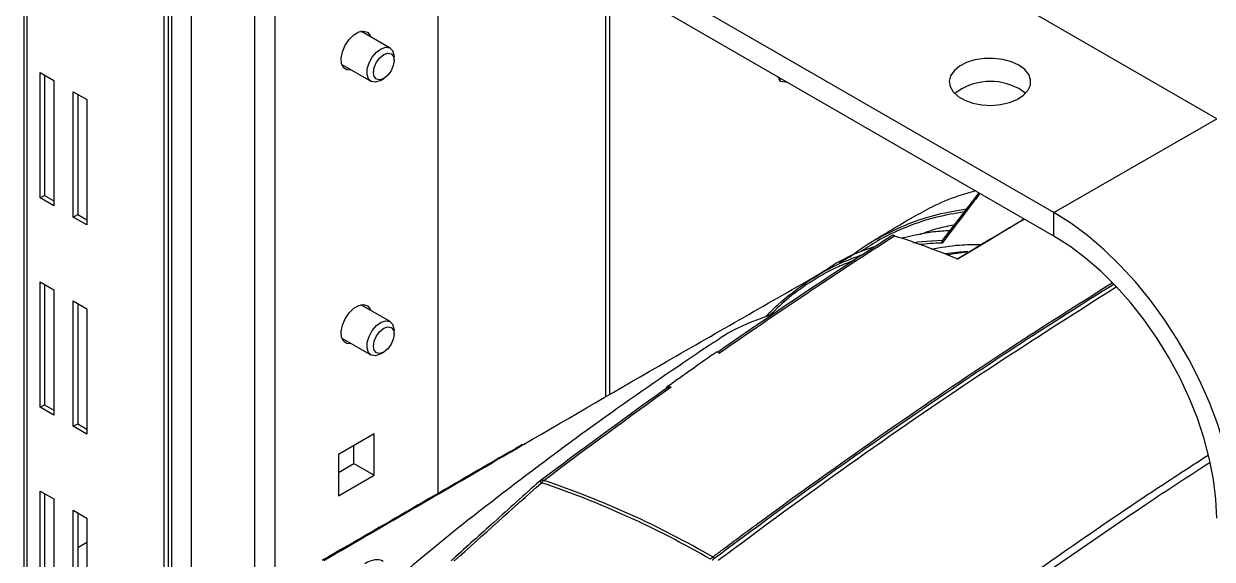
# Model space of a CAD drawing. Extents: x 9.3 to 87.2, y 1.1 to 68.8.
# Drawn here: x 10.03 to 17.77, y 8.03 to 11.52 of the extents above; entities that cross this region are included whole.
import ezdxf

# ---------------------------------------------------------------- set-up
doc = ezdxf.new("R2010")
doc.units = 0
doc.header["$MEASUREMENT"] = 0
doc.layers.add('OBJECT', color=7, linetype='CONTINUOUS')

msp = doc.modelspace()

# ---------------------------------------------------------------- linework, layer by layer
at = {"layer": 'OBJECT'}
for p, q in [((10.0301, 12.9551), (10.0301, 7.423)), ((10.0506, 12.9265), (10.0506, 7.3944)), ((16.7402, 10.2918), (12.7267, 12.6088)), ((16.7402, 10.1391), (12.7267, 12.4561)), ((12.7267, 12.4559), (12.7267, 8.4611)), ((10.9716, 12.3254), (10.9716, 7.181)), ((10.9433, 12.3091), (10.9433, 7.1511)), ((10.9928, 12.2641), (10.9928, 7.1991)), ((11.1201, 12.2641), (11.1201, 7.2889)), ((17.8009, 10.9041), (15.6588, 12.1407)), ((11.5338, 11.9199), (11.5338, 7.6915)), ((11.666, 11.8436), (11.666, 7.6653)), ((13.8213, 9.0916), (13.8213, 11.8242)), ((13.8476, 9.1069), (13.8476, 11.809)), ((12.4167, 11.3642), (12.2267, 11.4739)), ((12.4426, 11.2827), (12.4426, 11.307)), ((12.1018, 11.2574), (12.2917, 11.1477)), ((10.1372, 11.2042), (10.2256, 11.1532)), ((10.1372, 10.3877), (10.1372, 11.2042)), ((10.1655, 11.1879), (10.1655, 10.404)), ((10.2256, 11.1532), (10.2256, 10.3366)), ((12.3542, 11.1539), (12.3752, 11.166)), ((14.9576, 11.1469), (14.9441, 11.176)), ((14.9576, 11.1469), (14.9576, 11.1682)), ((10.3529, 10.2632), (10.3529, 11.0797)), ((10.3529, 11.0797), (10.4413, 11.0287)), ((15.0079, 11.1392), (14.9576, 11.1469)), ((10.3812, 11.0634), (10.3812, 10.2795)), ((10.4413, 11.0287), (10.4413, 10.2121)), ((16.7402, 10.2918), (17.8009, 10.9041)), ((10.1372, 10.3877), (10.1655, 10.404)), ((10.2256, 10.3366), (10.1372, 10.3877)), ((10.1655, 10.404), (10.2256, 10.3693)), ((16.251, 10.4215), (16.0136, 10.1098)), ((10.3529, 10.2632), (10.3812, 10.2795)), ((10.4413, 10.2121), (10.3529, 10.2632)), ((10.3812, 10.2795), (10.4413, 10.2448)), ((16.7402, 10.1391), (16.7402, 10.2918)), ((15.3443, 9.9661), (15.4221, 10.0099)), ((10.1372, 9.8406), (10.2256, 9.7896)), ((10.1372, 9.024), (10.1372, 9.8406)), ((10.1655, 9.8243), (10.1655, 9.0404)), ((10.2256, 9.7896), (10.2256, 8.973)), ((10.3529, 9.7161), (10.4413, 9.6651)), ((10.3529, 8.8995), (10.3529, 9.7161)), ((10.3812, 9.6997), (10.3812, 8.9159)), ((12.4167, 9.5817), (12.2267, 9.6914)), ((10.4413, 9.6651), (10.4413, 8.8485)), ((12.4426, 9.5002), (12.4426, 9.5245)), ((12.1018, 9.4748), (12.2917, 9.3652)), ((12.3542, 9.3714), (12.3752, 9.3835)), ((10.1372, 9.024), (10.1655, 9.0404)), ((10.2256, 8.973), (10.1372, 9.024)), ((10.1655, 9.0404), (10.2256, 9.0057)), ((10.3529, 8.8995), (10.3812, 8.9159)), ((10.3812, 8.9159), (10.4413, 8.8812)), ((10.4413, 8.8485), (10.3529, 8.8995)), ((12.313, 8.8505), (12.0797, 8.7158)), ((12.313, 8.581), (12.313, 8.8505)), ((12.1808, 8.6574), (12.1808, 8.7742)), ((12.0797, 8.7158), (12.0797, 8.4463)), ((12.0797, 8.599), (12.1808, 8.6574)), ((12.1808, 8.6574), (12.313, 8.581)), ((12.0797, 8.4463), (12.313, 8.581)), ((10.1372, 8.477), (10.2256, 8.4259)), ((10.1372, 7.6604), (10.1372, 8.477)), ((10.1655, 8.4606), (10.1655, 7.6767)), ((10.2256, 8.4259), (10.2256, 7.6094)), ((10.3529, 8.3525), (10.4413, 8.3014)), ((10.3529, 7.5359), (10.3529, 8.3525)), ((10.3812, 8.3361), (10.3812, 7.5522)), ((10.4413, 8.3014), (10.4413, 7.4849)), ((10.3812, 8.1098), (10.4413, 8.1445))]:
    msp.add_line(p, q, dxfattribs=at)
at = {"layer": 'OBJECT', "flags": 128}
for points in [[(12.1659, 11.2203), (12.1641, 11.22), (12.1353, 11.2213), (12.1132, 11.2363), (12.1, 11.2633), (12.0973, 11.2994), (12.1053, 11.3407), (12.1232, 11.3826), (12.149, 11.4207), (12.18, 11.4508), (12.2127, 11.4697), (12.2436, 11.4753), (12.2694, 11.467), (12.2873, 11.4457), (12.2909, 11.4368)], [(12.3542, 11.1539), (12.3503, 11.1517), (12.3203, 11.1421), (12.2945, 11.1462), (12.2758, 11.1636), (12.2666, 11.1921), (12.2679, 11.2283), (12.2797, 11.2678), (12.3004, 11.3059), (12.3276, 11.338), (12.3581, 11.3602), (12.388, 11.3698), (12.388, 11.3698)], [(12.401, 11.3306), (12.4229, 11.3263), (12.4375, 11.3095), (12.4426, 11.2827), (12.4374, 11.2499), (12.4228, 11.2163), (12.401, 11.1868), (12.3752, 11.166), (12.3494, 11.1571), (12.3276, 11.1613), (12.313, 11.1782), (12.3079, 11.205), (12.313, 11.2377), (12.3276, 11.2714), (12.3495, 11.3008), (12.3753, 11.3216), (12.401, 11.3306)], [(12.388, 11.3698), (12.4139, 11.3657), (12.4326, 11.3483), (12.4418, 11.3198), (12.4426, 11.307)], [(16.5122, 11.2525), (16.4638, 11.2746), (16.4079, 11.2897), (16.3476, 11.2968), (16.2859, 11.2958), (16.2264, 11.2866), (16.1721, 11.2697), (16.1261, 11.2461), (16.0907, 11.2169), (16.068, 11.1838), (16.059, 11.1486), (16.0644, 11.1132), (16.0838, 11.0794), (16.1162, 11.0491), (16.1597, 11.0239), (16.2122, 11.0053), (16.2707, 10.9941), (16.3321, 10.991), (16.3931, 10.9961), (16.4504, 11.0093), (16.5009, 11.0297), (16.5419, 11.0562), (16.5712, 11.0876), (16.5871, 11.1219), (16.5889, 11.1575), (16.5764, 11.1924), (16.5504, 11.2246), (16.5122, 11.2525)], [(16.5546, 11.0678), (16.5504, 11.0719), (16.5122, 11.0998)], [(17.9331, 8.2257), (17.928, 8.3557), (17.9128, 8.4905), (17.8875, 8.6289), (17.8525, 8.7698), (17.808, 8.9119), (17.7544, 9.054), (17.6921, 9.1949), (17.6218, 9.3334), (17.5438, 9.4684), (17.4591, 9.5986), (17.3682, 9.723), (17.2719, 9.8405), (17.1711, 9.95), (17.0666, 10.0508), (16.9594, 10.1418), (16.8503, 10.2224), (16.7402, 10.2918)], [(15.8258, 10.0961), (15.8532, 10.1006), (15.9412, 10.1087), (16.0164, 10.1124), (16.0164, 10.1124), (16.0164, 10.1124)], [(17.8009, 8.302), (17.7957, 8.425), (17.7805, 8.5527), (17.7552, 8.6839), (17.7201, 8.8173), (17.6756, 8.9517), (17.6221, 9.0857), (17.5601, 9.218), (17.4902, 9.3474), (17.4131, 9.4727), (17.3295, 9.5925), (17.2402, 9.7059), (17.1461, 9.8116), (17.0481, 9.9087), (16.9471, 9.9961), (16.8442, 10.0732), (16.7402, 10.1391)], [(16.1806, 10.0385), (16.1279, 10.0344), (16.0347, 10.0227)], [(16.1731, 10.0341), (16.0912, 10.0239), (16.0491, 10.0167)], [(12.1659, 9.4378), (12.1641, 9.4375), (12.1353, 9.4388), (12.1132, 9.4538), (12.1, 9.4808), (12.0973, 9.5169), (12.1053, 9.5581), (12.1232, 9.6001), (12.149, 9.6382), (12.18, 9.6683), (12.2127, 9.6872), (12.2436, 9.6928), (12.2694, 9.6845), (12.2873, 9.6632), (12.2909, 9.6543)], [(12.3542, 9.3714), (12.3503, 9.3692), (12.3203, 9.3596), (12.2945, 9.3637), (12.2758, 9.3811), (12.2666, 9.4096), (12.2679, 9.4458), (12.2797, 9.4853), (12.3004, 9.5234), (12.3276, 9.5555), (12.3581, 9.5777), (12.388, 9.5873), (12.388, 9.5873)], [(12.401, 9.548), (12.4229, 9.5438), (12.4375, 9.527), (12.4426, 9.5002), (12.4374, 9.4674), (12.4228, 9.4338), (12.401, 9.4043), (12.3752, 9.3835), (12.3494, 9.3746), (12.3276, 9.3788), (12.313, 9.3956), (12.3079, 9.4225), (12.313, 9.4552), (12.3276, 9.4888), (12.3495, 9.5183), (12.3753, 9.5391), (12.401, 9.548)], [(12.388, 9.5873), (12.4139, 9.5832), (12.4326, 9.5658), (12.4418, 9.5373), (12.4426, 9.5245)]]:
    msp.add_lwpolyline(points, dxfattribs=at)
at = {"layer": 'OBJECT'}
for centre, radius, start, end in [((16.3277, 10.7633), 0.3838, 61.28197, 127.48308), ((13.4321, 8.4984), 0.06, 127.03316, 131.73229), ((13.3156, 8.4558), 0.1161, 41.04474, 48.7876), ((13.4074, 8.5269), 0.0224, 64.36607, 120.55262), ((13.4592, 8.4947), 0.0673, 128.79563, 146.32293), ((11.4634, 2.7912), 6.0597, 59.8922, 71.33031), ((11.4754, 2.8007), 6.0656, 59.89207, 71.3303), ((14.5088, 8.0328), 0.0178, 11.78503, 58.52409)]:
    msp.add_arc(centre, radius, start, end, dxfattribs=at)
msp.add_ellipse((12.2525, 7.7996), major_axis=(0.1167, 0.2212), ratio=0.550194, start_param=6.262172, end_param=7.047488, dxfattribs=at)
for points, knots in [([(16.2311, 10.433), (16.1918, 10.4222), (16.0929, 10.3948), (15.9568, 10.3373), (15.8639, 10.2844), (15.8237, 10.2615)], [0, 0, 0, 0, 0.27172, 0.684571, 1, 1, 1, 1]), ([(16.2592, 10.4168), (16.2469, 10.4006), (16.165, 10.2929), (16.0829, 10.1852), (16.0132, 10.0937)], [0, 0, 0, 0, 0.150876, 1, 1, 1, 1]), ([(15.4116, 10.0013), (15.4221, 10.01), (15.4838, 10.0616), (15.6095, 10.1365), (15.7891, 10.2218), (15.9762, 10.2836), (16.1078, 10.3061), (16.1714, 10.317)], [0, 0, 0, 0, 0.049542, 0.29204, 0.534538, 0.774777, 1, 1, 1, 1]), ([(16.156, 10.2968), (16.0959, 10.2865), (15.9681, 10.2647), (15.7852, 10.203), (15.6205, 10.1289), (15.5257, 10.0655), (15.4858, 10.0388)], [0, 0, 0, 0, 0.244605, 0.520077, 0.798135, 1, 1, 1, 1]), ([(15.8233, 10.2624), (15.7722, 10.232), (15.6818, 10.1782), (15.5923, 10.124), (15.5532, 10.1003)], [0, 0, 0, 0, 0.563974, 1, 1, 1, 1]), ([(16.1084, 9.9883), (16.2231, 10.0576), (16.3698, 10.1462), (16.5148, 10.2323), (16.5463, 10.2511)], [0, 0, 0, 0, 0.782495, 1, 1, 1, 1]), ([(16.549, 10.2495), (16.5191, 10.2317), (16.3757, 10.1466), (16.2308, 10.059), (16.1162, 9.9898)], [0, 0, 0, 0, 0.209108, 1, 1, 1, 1]), ([(15.7025, 10.1412), (15.6996, 10.1421), (15.6967, 10.1426), (15.6913, 10.143), (15.6887, 10.1428), (15.6815, 10.1411), (15.6775, 10.1384), (15.6746, 10.1344)], [0, 0, 0, 0, 0.25, 0.25, 0.5, 0.5, 1, 1, 1, 1]), ([(16.0624, 10.174), (16.0275, 10.1718), (15.9186, 10.1651), (15.8167, 10.1411), (15.7474, 10.1248)], [0, 0, 0, 0, 0.320774, 1, 1, 1, 1]), ([(16.0901, 10.2102), (16.0542, 10.2036), (15.9761, 10.1892), (15.9042, 10.1622), (15.8652, 10.1476)], [0, 0, 0, 0, 0.458491, 1, 1, 1, 1]), ([(15.5751, 10.07), (15.5427, 10.0592), (15.437, 10.0239), (15.3362, 9.974), (15.2727, 9.9282), (15.2715, 9.9273)], [0, 0, 0, 0, 0.301521, 0.986543, 1, 1, 1, 1]), ([(16.0132, 10.0937), (15.9872, 10.0928), (15.9358, 10.0909), (15.8857, 10.0858), (15.8609, 10.0833)], [0, 0, 0, 0, 0.505126, 1, 1, 1, 1]), ([(15.9422, 10.0536), (16.0026, 10.0649), (16.1074, 10.0846), (16.2199, 10.0842), (16.2675, 10.084)], [0, 0, 0, 0, 0.576206, 1, 1, 1, 1]), ([(16.0137, 10.1098), (16.0136, 10.1097), (16.0126, 10.1087), (16.0115, 10.1057), (16.011, 10.101), (16.0118, 10.0969), (16.0128, 10.0945), (16.0131, 10.0938), (16.0132, 10.0937)], [0, 0, 0, 0, 0.020395, 0.29373, 0.572497, 0.861439, 0.988146, 1, 1, 1, 1]), ([(14.8663, 9.6153), (14.8696, 9.6189), (14.9171, 9.6705), (15.0169, 9.7583), (15.1714, 9.8696), (15.3325, 9.9592), (15.4468, 10.0013), (15.5011, 10.0214)], [0, 0, 0, 0, 0.018604, 0.267035, 0.516663, 0.77, 1, 1, 1, 1]), ([(15.4386, 9.9802), (15.4042, 9.9673), (15.3101, 9.9321), (15.1689, 9.8513), (15.0196, 9.7472), (14.9325, 9.6639), (14.8918, 9.6251)], [0, 0, 0, 0, 0.16857, 0.461489, 0.748698, 1, 1, 1, 1]), ([(15.2713, 9.9276), (15.2546, 9.9171), (15.2225, 9.8972), (15.1905, 9.8771), (15.1752, 9.8676)], [0, 0, 0, 0, 0.5215459, 1, 1, 1, 1]), ([(13.286, 8.7811), (13.5975, 8.9624), (14.244, 9.3386), (14.8891, 9.7069), (15.2234, 9.8977)], [0, 0, 0, 0, 0.481895, 1, 1, 1, 1]), ([(14.5181, 8.048), (14.5227, 8.0515), (14.5461, 8.069), (14.644, 8.1422), (15.0361, 8.433), (15.6566, 8.8755), (16.4263, 9.3965), (16.8965, 9.6935), (17.1195, 9.8344)], [0, 0, 0, 0, 0.00541, 0.027048, 0.113604, 0.459881, 0.743886, 1, 1, 1, 1]), ([(17.1299, 9.8243), (16.9298, 9.6982), (16.5065, 9.4312), (15.8606, 8.9971), (15.1922, 8.5299), (14.7482, 8.2009), (14.5262, 8.0364)], [0, 0, 0, 0, 0.229579, 0.48586, 0.74293, 1, 1, 1, 1]), ([(14.5535, 8.0276), (14.8377, 8.2372), (15.4065, 8.6569), (16.2715, 9.2525), (16.8525, 9.6215), (17.1466, 9.8082)], [0, 0, 0, 0, 0.330352, 0.661122, 1, 1, 1, 1]), ([(14.5278, 9.4473), (14.536, 9.4535), (14.5995, 9.5014), (14.7302, 9.5677), (14.8599, 9.6143), (14.9231, 9.6371)], [0, 0, 0, 0, 0.070418, 0.546061, 1, 1, 1, 1]), ([(14.527, 9.4485), (14.3159, 9.3058), (13.8863, 9.0152), (13.2667, 8.5557), (12.8072, 8.1991), (12.5633, 7.993), (12.5146, 7.9518)], [0, 0, 0, 0, 0.300618, 0.611864, 0.922499, 1, 1, 1, 1]), ([(14.5588, 9.3755), (14.5566, 9.3774), (14.5552, 9.379), (14.5531, 9.3817), (14.5526, 9.3828), (14.5521, 9.3853), (14.5532, 9.3859), (14.5553, 9.3855)], [0, 0, 0, 0, 0.25, 0.25, 0.5, 0.5, 1, 1, 1, 1]), ([(14.2002, 9.1353), (14.2069, 9.1418), (14.2142, 9.1472), (14.2265, 9.1529), (14.2307, 9.1544), (14.2392, 9.1563), (14.2436, 9.1567), (14.2478, 9.1563)], [0, 0, 0, 0, 0.5, 0.5, 0.75, 0.75, 1, 1, 1, 1]), ([(13.2776, 8.78), (13.2394, 8.7579), (12.8214, 8.516), (12.3897, 8.2649), (11.9918, 8.0361), (11.9736, 8.0256)], [0, 0, 0, 0, 0.0875874, 0.9581605, 1, 1, 1, 1]), ([(11.9844, 8.026), (12.3833, 8.2574), (12.8164, 8.5086), (13.2517, 8.7612), (13.286, 8.7811)], [0, 0, 0, 0, 0.92121, 1, 1, 1, 1]), ([(15.6616, 7.2514), (15.8435, 7.3872), (16.2075, 7.659), (16.7707, 8.0595), (17.2832, 8.4121), (17.6133, 8.6266), (17.7445, 8.7119)], [0, 0, 0, 0, 0.263268, 0.526678, 0.811838, 1, 1, 1, 1]), ([(17.7556, 8.6624), (17.6173, 8.5722), (17.2935, 8.3609), (16.7875, 8.0128), (16.2378, 7.622), (15.874, 7.3507), (15.6921, 7.2149)], [0, 0, 0, 0, 0.200182, 0.468717, 0.734287, 1, 1, 1, 1]), ([(13.3922, 8.5431), (13.3913, 8.5424), (13.291, 8.4533), (13.1914, 8.3632), (13.0927, 8.2738)], [0, 0, 0, 0, 0.008347, 1, 1, 1, 1]), ([(13.0927, 8.2738), (13.0039, 8.1943), (12.9106, 8.1107), (12.8179, 8.0265), (12.8134, 8.0225)], [0, 0, 0, 0, 0.952148, 1, 1, 1, 1])]:
    msp.add_open_spline(points, degree=3, knots=knots, dxfattribs=at)
for points in [[(15.6746, 10.1344), (15.3007, 9.8946), (14.9278, 9.6449), (14.5553, 9.3855)], [(14.5588, 9.3755), (14.9395, 9.6409), (15.3205, 9.8962), (15.7025, 10.1412)], [(15.7025, 10.1412), (15.8405, 10.0975), (15.9783, 10.047), (16.1162, 9.9898)], [(14.5467, 9.3858), (14.4392, 9.3109), (14.3317, 9.2352), (14.2244, 9.1586)], [(14.5467, 9.3858), (14.5499, 9.3861), (14.5528, 9.386), (14.5553, 9.3855)], [(14.5588, 9.3755), (14.5548, 9.379), (14.5508, 9.3824), (14.5467, 9.3858)], [(13.4171, 8.5472), (13.6933, 8.7555), (13.9703, 8.9585), (14.2478, 9.1563)], [(14.2002, 9.1353), (14.2081, 9.143), (14.2162, 9.1508), (14.2244, 9.1586)], [(14.2244, 9.1586), (14.2322, 9.1578), (14.24, 9.157), (14.2478, 9.1563)], [(14.2002, 9.1353), (13.9304, 8.9427), (13.6611, 8.7451), (13.3925, 8.5425)], [(12.8326, 8.0204), (13.0222, 8.1917), (13.2123, 8.3623), (13.4032, 8.532)], [(14.5032, 8.0333), (14.5078, 8.0391), (14.5128, 8.044), (14.5181, 8.048)], [(14.5262, 8.0364), (14.5218, 8.0331), (14.5177, 8.029), (14.5138, 8.0242)]]:
    msp.add_open_spline(points, degree=3, dxfattribs=at)

doc.saveas('drawing.dxf')
